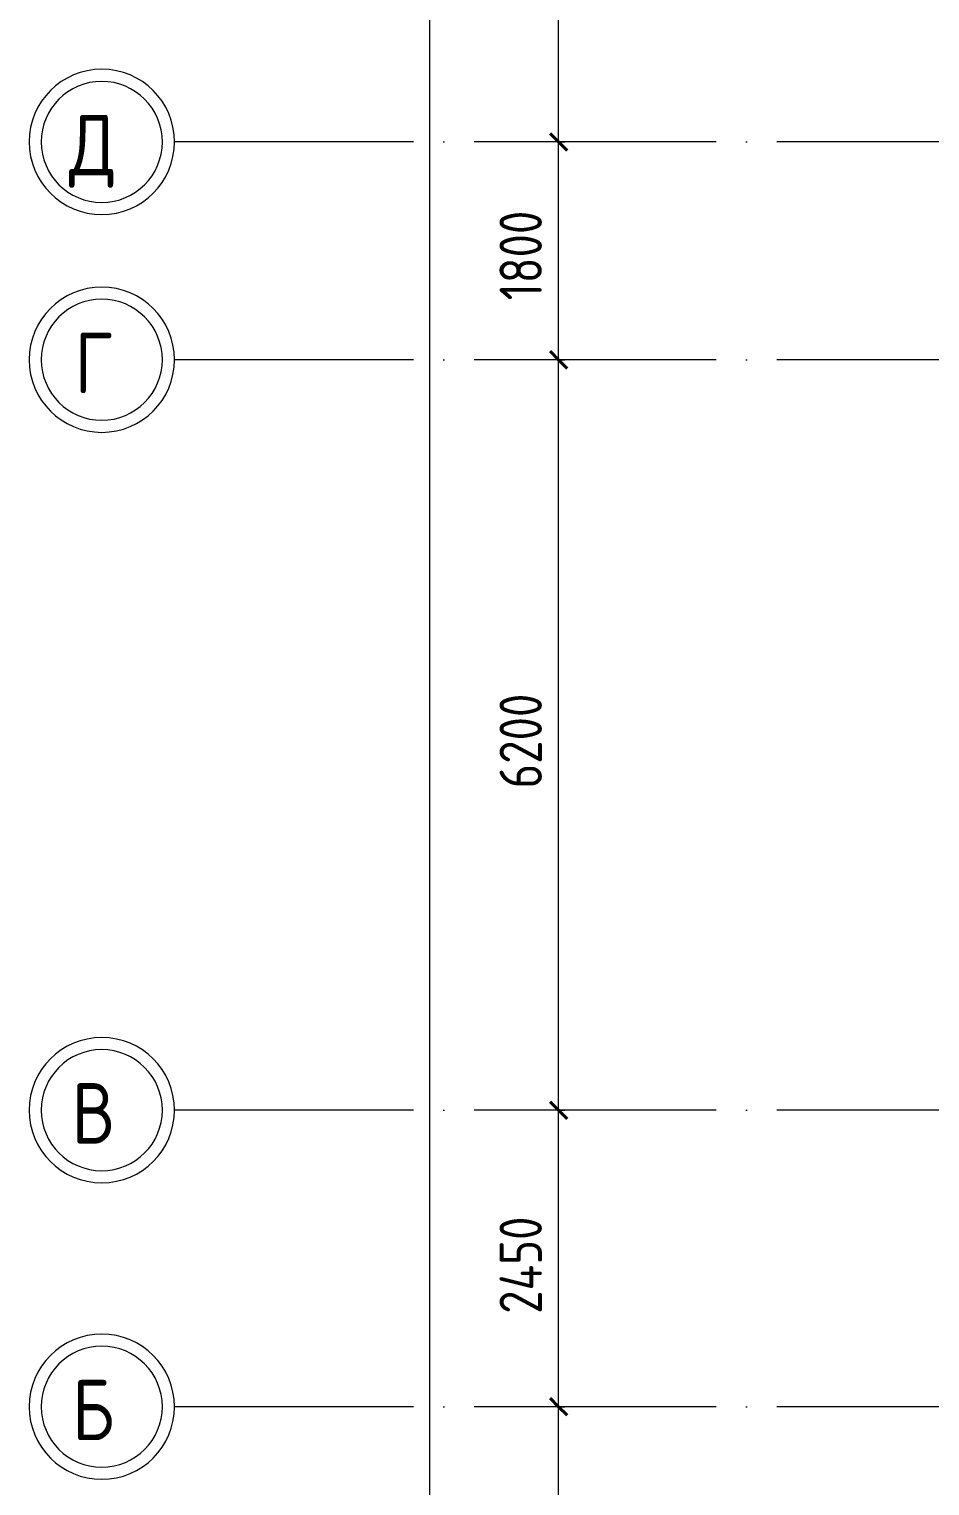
# Model space of a CAD drawing. Header units: millimetres. Extents: x -586848 to 520591, y -385801 to 675781.
# Drawn here: x 91563 to 99002, y 619567 to 631603 of the extents above; entities that cross this region are included whole.
import ezdxf

# ---------------------------------------------------------------- set-up
doc = ezdxf.new("R2010")
doc.units = ezdxf.units.MM
doc.linetypes.add('ADSK_Линия сетки', pattern=[25, 20, -2.5, 0, -2.5])
doc.layers.add('Оси', color=252, linetype='Continuous', lineweight=9)
doc.layers.add('Размеры', color=7, linetype='Continuous', lineweight=9)
doc.styles.add('GOST Common_1', font='', dxfattribs={"height": 250})
doc.styles.add('GOST Common_3', font='', dxfattribs={"height": 3.5})
doc.styles.get('GOST Common_1').set_extended_font_data('GOST type B')
doc.styles.get('GOST Common_3').set_extended_font_data('GOST 2.304 type A')

# ---------------------------------------------------------------- blocks, each defined once
blk = doc.blocks.new('2 этаж')
at = {"layer": 'Оси', "color": 251, "linetype": 'ADSK_Линия сетки', "ltscale": 100, "true_color": 0x636466}
for p, q in [((170543, -2039), (93566, -2039)), ((170543, -3839), (93566, -3839)), ((170543, -10039), (93566, -10039)), ((170543, -12489), (93566, -12489))]:
    blk.add_line(p, q, dxfattribs=at)
at = {"layer": 'Оси', "color": 251, "lineweight": 20, "true_color": 0x636466}
for centre, radius, start, end in [((92966, -2039), 600, 90, 270), ((92966, -2039), 600, 270, 90), ((92966, -2039), 500, 90, 270), ((92966, -2039), 500, 270, 90), ((92966, -3839), 600, 90, 270), ((92966, -3839), 600, 270, 90), ((92966, -3839), 500, 90, 270), ((92966, -3839), 500, 270, 90), ((92966, -10039), 600, 90, 270), ((92966, -10039), 600, 270, 90), ((92966, -10039), 500, 90, 270), ((92966, -10039), 500, 270, 90), ((92966, -12489), 600, 90, 270), ((92966, -12489), 600, 270, 90), ((92966, -12489), 500, 90, 270), ((92966, -12489), 500, 270, 90)]:
    blk.add_arc(centre, radius, start, end, dxfattribs=at)
at = {"layer": 'Размеры', "color": 251, "lineweight": 20, "true_color": 0x636466}
for p, q in [((95676, -18880), (95676, 28511)), ((96739, -2039), (96739, 731)), ((96739, -2039), (96589, -2039)), ((96739, -2039), (96589, -2039)), ((96739, -3839), (96739, -2039)), ((96739, -2039), (96789, -2039)), ((96739, -2039), (96789, -2039)), ((96739, -3839), (96589, -3839)), ((96739, -3839), (96589, -3839)), ((96739, -10039), (96739, -3839)), ((96739, -3839), (96789, -3839)), ((96739, -3839), (96789, -3839)), ((96739, -10039), (96589, -10039)), ((96739, -10039), (96589, -10039)), ((96739, -12489), (96739, -10039)), ((96739, -10039), (96789, -10039)), ((96739, -10039), (96789, -10039)), ((96739, -12489), (96589, -12489)), ((96739, -12489), (96589, -12489)), ((96739, -18880), (96739, -12489)), ((96739, -12489), (96789, -12489)), ((96739, -12489), (96789, -12489))]:
    blk.add_line(p, q, dxfattribs=at)
at = {"layer": 'Размеры', "color": 251, "lineweight": 40, "true_color": 0x636466}
for p, q in [((96739, -2039), (96668, -1969)), ((96739, -2039), (96668, -1969)), ((96739, -2039), (96810, -2110)), ((96739, -2039), (96810, -2110)), ((96739, -3839), (96668, -3769)), ((96739, -3839), (96668, -3769)), ((96739, -3839), (96810, -3910)), ((96739, -3839), (96810, -3910)), ((96739, -10039), (96668, -9969)), ((96739, -10039), (96668, -9969)), ((96739, -10039), (96810, -10110)), ((96739, -10039), (96810, -10110)), ((96739, -12489), (96668, -12419)), ((96739, -12489), (96668, -12419)), ((96739, -12489), (96810, -12560)), ((96739, -12489), (96810, -12560))]:
    blk.add_line(p, q, dxfattribs=at)
at = {"layer": 'Оси', "color": 251, "true_color": 0x636466, "style": 'GOST Common_1', "width": 0.9}
for s, p in [('Д', (92695, -2315)), ('Г', (92740, -4115)), ('В', (92716, -10315)), ('Б', (92719, -12765))]:
    blk.add_text(s, height=500, dxfattribs=at).set_placement(p)
at = {"layer": 'Размеры', "color": 251, "lineweight": 20, "true_color": 0x636466, "char_height": 350, "attachment_point": 1, "rotation": 90, "line_spacing_factor": 1.022761, "style": 'GOST Common_3'}
for s, insert, width in [('1800', (96251, -3348), 980.83), ('6200', (96251, -7381), 1059.58), ('2450', (96251, -11721), 1095.38)]:
    blk.add_mtext(s, dxfattribs=dict(at, insert=insert, width=width))

msp = doc.modelspace()

# ---------------------------------------------------------------- block references
msp.add_blockref('2 этаж', (-802.7, 632710.4))

doc.saveas('drawing.dxf')
